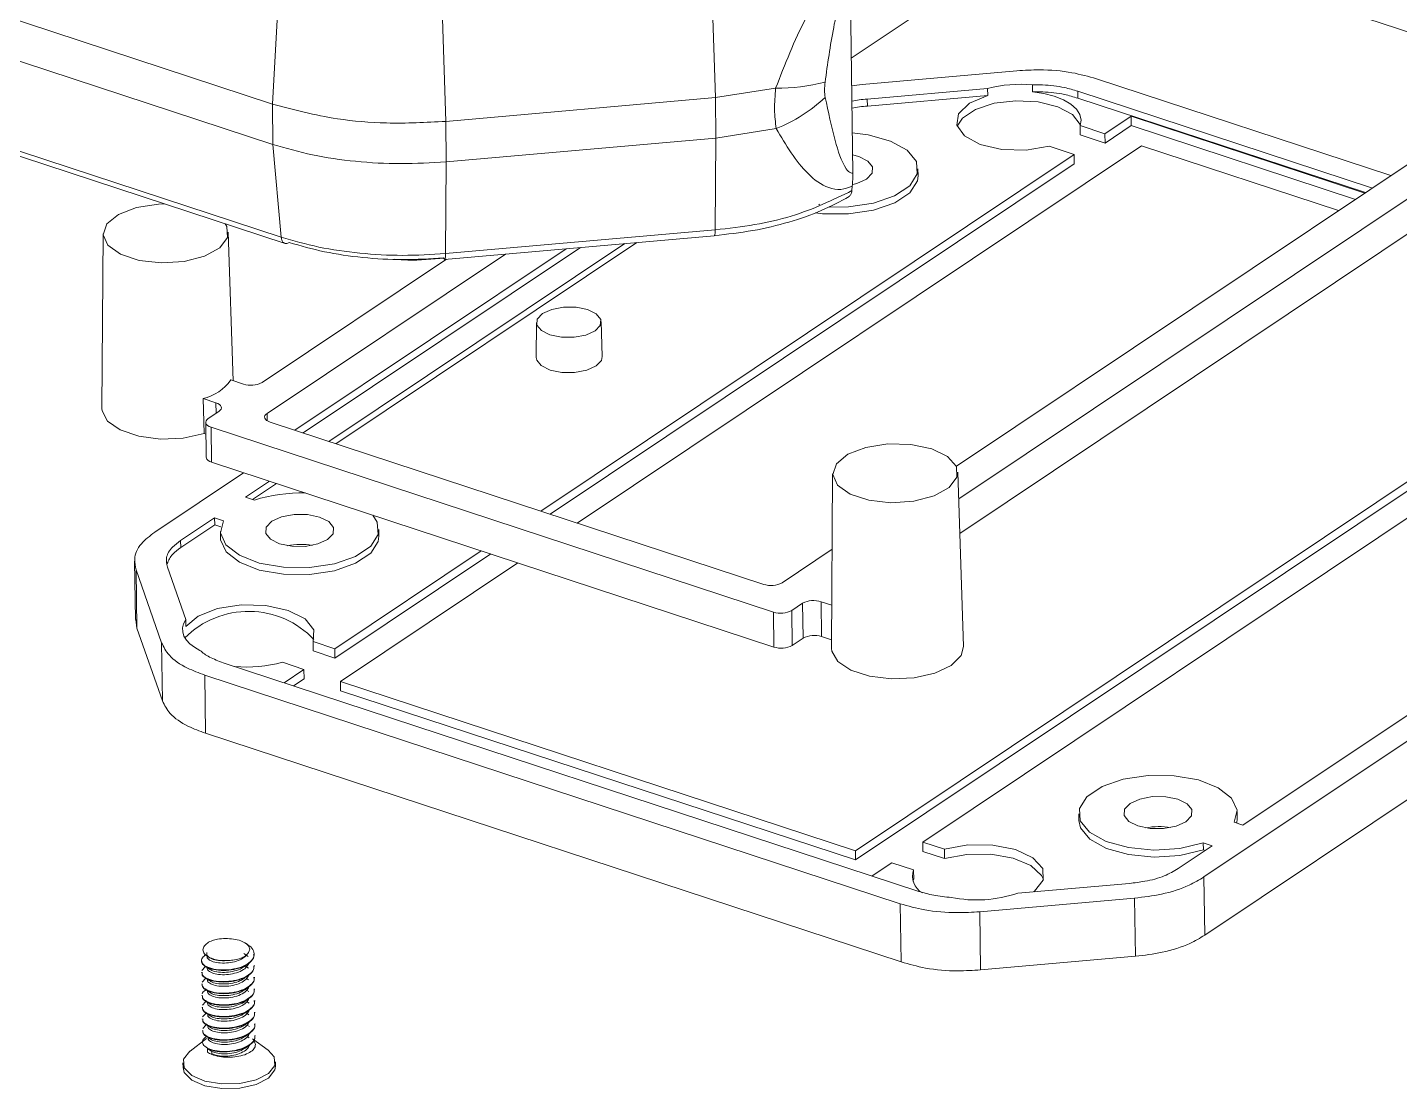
# Model space of a CAD drawing. Header units: inches. Extents: x 1153 to 4140, y 573 to 968.
# Drawn here: x 1250.8 to 1302.7, y 614.3 to 654.5 of the extents above; entities that cross this region are included whole.
import ezdxf

# ---------------------------------------------------------------- set-up
doc = ezdxf.new("R2010")
doc.units = ezdxf.units.IN

msp = doc.modelspace()

# ---------------------------------------------------------------- linework, layer by layer
at = {"color": 7, "linetype": 'Continuous', "lineweight": 15}
for p, q in [((1260.025, 651.616), (1184.502, 676.45)), ((1260.045, 650.087), (1184.523, 674.921)), ((1260.361, 646.575), (1184.838, 671.409)), ((1184.955, 671.181), (1260.504, 646.338)), ((1281.995, 648.997), (1281.894, 656.555)), ((1308.029, 652.691), (1296.328, 656.539)), ((1276.671, 655.759), (1276.795, 651.857)), ((1260.242, 655.483), (1260.025, 651.616)), ((1266.585, 650.958), (1266.462, 654.86)), ((1284.354, 654.973), (1281.937, 653.357)), ((1285.916, 637.902), (1309.057, 653.378)), ((1282.349, 652.357), (1288.207, 652.873)), ((1291.218, 652.57), (1302.367, 648.904)), ((1276.795, 651.857), (1279.075, 652.213)), ((1281.951, 652.299), (1282.349, 652.357)), ((1287.099, 652.201), (1282.543, 651.8)), ((1287.102, 651.936), (1282.547, 651.535)), ((1286.004, 636.665), (1309.249, 652.21)), ((1287.099, 652.201), (1287.102, 651.936)), ((1288.793, 652.339), (1288.797, 652.074)), ((1301.667, 648.436), (1290.518, 652.102)), ((1290.518, 652.102), (1290.521, 651.838)), ((1260.045, 650.087), (1260.025, 651.616)), ((1276.795, 651.857), (1266.585, 650.958)), ((1276.815, 650.328), (1276.795, 651.857)), ((1282.547, 651.535), (1282.543, 651.8)), ((1301.403, 648.26), (1290.521, 651.838)), ((1266.606, 649.429), (1266.585, 650.958)), ((1286.048, 635.36), (1309.266, 650.888)), ((1292.531, 651.151), (1291.54, 650.488)), ((1301.377, 648.242), (1292.531, 651.151)), ((1292.536, 650.798), (1292.531, 651.151)), ((1279.095, 650.684), (1276.815, 650.328)), ((1290.6, 650.797), (1291.54, 650.488)), ((1290.6, 650.797), (1290.604, 650.445)), ((1291.544, 650.135), (1290.604, 650.445)), ((1291.54, 650.488), (1291.544, 650.135)), ((1292.536, 650.798), (1291.544, 650.135)), ((1301.025, 648.007), (1292.536, 650.798)), ((1260.361, 646.575), (1260.045, 650.087)), ((1276.815, 650.328), (1266.606, 649.429)), ((1292.921, 650.034), (1271.564, 635.751)), ((1276.791, 646.851), (1276.815, 650.328)), ((1289.434, 650.017), (1290.374, 649.708)), ((1300.386, 647.579), (1292.921, 650.034)), ((1266.581, 645.952), (1266.606, 649.429)), ((1290.374, 649.708), (1270.183, 636.205)), ((1290.378, 649.356), (1270.539, 636.087)), ((1282.22, 649.628), (1281.986, 649.688)), ((1290.378, 649.356), (1290.374, 649.708)), ((1284.466, 648.896), (1284.462, 649.161)), ((1281.962, 648.336), (1281.977, 648.509)), ((1280.751, 647.83), (1280.699, 647.801)), ((1258.539, 641.139), (1258.353, 646.762)), ((1276.791, 646.851), (1266.581, 645.952)), ((1253.615, 646.698), (1253.572, 640.088)), ((1261.187, 639.163), (1271.688, 646.185)), ((1273.362, 646.333), (1262.162, 638.842)), ((1273.822, 646.373), (1262.429, 638.754)), ((1266.544, 645.733), (1276.754, 646.631)), ((1266.613, 645.739), (1259.632, 641.07)), ((1268.845, 645.935), (1259.824, 639.902)), ((1271.142, 646.137), (1260.869, 639.267)), ((1266.51, 645.782), (1266.363, 645.769)), ((1282.097, 623.346), (1312.417, 643.623)), ((1270.021, 643.343), (1270.012, 642.021)), ((1272.512, 642.054), (1272.468, 643.376)), ((1312.422, 643.27), (1282.102, 622.993)), ((1284.644, 623.671), (1312.632, 642.389)), ((1258.934, 641.009), (1258.451, 641.168)), ((1257.402, 640.466), (1257.885, 640.307)), ((1257.402, 640.466), (1257.442, 639.136)), ((1257.999, 639.978), (1257.591, 639.705)), ((1257.498, 639.565), (1257.515, 638.243)), ((1259.939, 639.573), (1278.622, 633.429)), ((1257.442, 639.136), (1257.504, 639.116)), ((1257.706, 639.377), (1278.989, 632.378)), ((1257.706, 639.377), (1257.724, 638.055)), ((1319.436, 638.499), (1295.289, 622.35)), ((1257.724, 638.055), (1279.007, 631.056)), ((1255.574, 635.409), (1258.935, 637.656)), ((1281.233, 637.617), (1281.19, 631.006)), ((1286.19, 631.073), (1285.971, 637.68)), ((1259.91, 637.336), (1259.002, 636.729)), ((1260.177, 637.248), (1259.27, 636.641)), ((1296.767, 624.311), (1316.008, 637.179)), ((1259.002, 636.729), (1259.34, 636.618)), ((1257.836, 635.949), (1256.549, 635.088)), ((1258.174, 635.838), (1257.836, 635.949)), ((1257.836, 635.949), (1257.84, 635.685)), ((1319.466, 636.296), (1295.318, 620.147)), ((1257.84, 635.685), (1256.553, 634.824)), ((1258.076, 635.607), (1257.84, 635.685)), ((1258.055, 635.432), (1258.059, 635.168)), ((1264.058, 635.248), (1264.055, 635.512)), ((1256.549, 635.088), (1256.553, 634.824)), ((1279.32, 633.491), (1281.215, 634.758)), ((1254.808, 634.307), (1254.838, 632.104)), ((1267.931, 634.698), (1262.386, 630.99)), ((1268.287, 634.581), (1262.391, 630.638)), ((1269.312, 634.244), (1262.601, 629.756)), ((1255.83, 631.22), (1254.868, 633.979)), ((1254.897, 631.776), (1254.868, 633.979)), ((1256.052, 634.083), (1256.746, 632.093)), ((1279.687, 632.44), (1280.095, 632.713)), ((1280.095, 632.713), (1280.113, 631.391)), ((1280.793, 632.774), (1281.201, 632.64)), ((1280.793, 632.774), (1280.81, 631.452)), ((1278.989, 632.378), (1279.007, 631.056)), ((1279.687, 632.44), (1279.705, 631.118)), ((1254.897, 631.776), (1254.851, 632.105)), ((1255.86, 629.017), (1254.897, 631.776)), ((1256.746, 632.093), (1256.75, 631.828)), ((1255.86, 629.017), (1255.83, 631.22)), ((1261.568, 631.26), (1261.572, 630.907)), ((1262.386, 630.99), (1261.568, 631.26)), ((1279.705, 631.118), (1280.113, 631.391)), ((1280.81, 631.452), (1281.193, 631.326)), ((1262.391, 630.638), (1261.572, 630.907)), ((1262.386, 630.99), (1262.391, 630.638)), ((1258.163, 630.464), (1284.493, 621.806)), ((1260.401, 630.48), (1261.22, 630.211)), ((1261.22, 630.211), (1260.466, 629.706)), ((1261.225, 629.858), (1261.22, 630.211)), ((1283.793, 621.338), (1257.463, 629.996)), ((1257.493, 627.793), (1257.463, 629.996)), ((1261.225, 629.858), (1260.823, 629.589)), ((1262.601, 629.756), (1282.097, 623.346)), ((1262.606, 629.404), (1262.601, 629.756)), ((1282.102, 622.993), (1262.606, 629.404)), ((1283.823, 619.135), (1257.493, 627.793)), ((1290.549, 624.747), (1290.552, 624.483)), ((1296.429, 624.422), (1296.767, 624.311)), ((1296.531, 624.388), (1296.552, 624.563)), ((1296.552, 624.563), (1296.548, 624.828)), ((1282.097, 623.346), (1282.102, 622.993)), ((1285.463, 623.402), (1284.644, 623.671)), ((1284.649, 623.319), (1284.644, 623.671)), ((1285.468, 623.05), (1285.463, 623.402)), ((1294.314, 622.67), (1295.601, 623.531)), ((1295.601, 623.531), (1295.263, 623.642)), ((1295.267, 623.378), (1295.263, 623.642)), ((1295.337, 623.354), (1295.267, 623.378)), ((1282.724, 622.387), (1283.478, 622.891)), ((1284.297, 622.622), (1283.478, 622.891)), ((1285.468, 623.05), (1284.649, 623.319)), ((1284.297, 622.622), (1284.302, 622.27)), ((1295.318, 620.147), (1295.289, 622.35)), ((1284.302, 622.27), (1284.272, 622.191)), ((1288.241, 621.736), (1292.468, 622.108)), ((1283.823, 619.135), (1283.793, 621.338)), ((1292.662, 621.551), (1286.804, 621.035)), ((1292.692, 619.348), (1292.662, 621.551)), ((1286.834, 618.832), (1286.804, 621.035)), ((1257.337, 619.186), (1257.337, 619.168)), ((1257.509, 619.417), (1257.466, 619.386)), ((1257.577, 619.338), (1257.644, 619.293)), ((1259.334, 619.415), (1259.334, 619.433)), ((1292.692, 619.348), (1286.834, 618.832)), ((1257.343, 618.745), (1257.343, 618.727)), ((1257.357, 618.814), (1257.478, 618.944)), ((1257.491, 618.959), (1257.472, 618.945)), ((1259.119, 618.892), (1259.018, 618.96)), ((1259.34, 618.974), (1259.34, 618.992)), ((1257.349, 618.304), (1257.349, 618.287)), ((1257.363, 618.373), (1257.485, 618.505)), ((1259.124, 618.452), (1259.038, 618.511)), ((1259.346, 618.534), (1259.345, 618.551)), ((1257.354, 617.864), (1257.355, 617.846)), ((1257.374, 617.492), (1257.497, 617.624)), ((1259.128, 618.013), (1259.046, 618.069)), ((1259.14, 617.569), (1259.046, 617.632)), ((1259.352, 618.093), (1259.351, 618.111)), ((1259.357, 617.652), (1259.357, 617.67)), ((1257.36, 617.423), (1257.361, 617.405)), ((1257.38, 617.051), (1257.501, 617.181)), ((1257.515, 617.197), (1257.494, 617.182)), ((1259.137, 617.134), (1259.044, 617.197)), ((1259.363, 617.212), (1259.363, 617.229)), ((1257.366, 616.982), (1257.366, 616.965)), ((1257.386, 616.611), (1257.509, 616.743)), ((1259.151, 616.688), (1259.066, 616.745)), ((1259.369, 616.771), (1259.369, 616.789)), ((1257.532, 616.237), (1256.905, 615.758)), ((1257.372, 616.542), (1257.372, 616.524)), ((1259.147, 616.254), (1259.064, 616.309)), ((1259.86, 615.797), (1259.271, 616.223)), ((1259.375, 616.331), (1259.375, 616.348)), ((1257.73, 615.746), (1257.566, 615.856)), ((1257.566, 615.856), (1257.568, 615.711)), ((1257.731, 615.657), (1257.73, 615.746)), ((1256.639, 615.311), (1256.641, 615.134)), ((1260.141, 615.181), (1260.138, 615.357))]:
    msp.add_line(p, q, dxfattribs=at)
at = {"color": 8, "linetype": 'Continuous', "lineweight": 15}
for p, q in [((1257.885, 640.307), (1257.89, 639.905)), ((1259.824, 639.902), (1259.828, 639.624))]:
    msp.add_line(p, q, dxfattribs=at)
at = {"color": 7, "linetype": 'Continuous', "lineweight": 15, "flags": 128}
for points in [[(1289.434, 650.017), (1288.559, 649.873), (1287.642, 649.897), (1286.821, 650.084), (1286.22, 650.407), (1285.931, 650.817), (1285.997, 651.251), (1286.408, 651.644), (1287.102, 651.936)], [(1288.797, 652.074), (1289.227, 652.012), (1289.622, 651.912), (1289.968, 651.777), (1290.252, 651.613), (1290.463, 651.426), (1290.594, 651.223), (1290.64, 651.011), (1290.6, 650.797)], [(1290.613, 650.834), (1290.609, 650.845), (1290.314, 651.218), (1289.758, 651.514), (1289.011, 651.697), (1288.171, 651.741), (1287.345, 651.643), (1286.639, 651.413), (1286.145, 651.083), (1285.945, 650.772)], [(1281.975, 650.523), (1282.576, 650.448), (1283.418, 650.216), (1284.049, 649.865), (1284.402, 649.435), (1284.438, 648.97), (1284.153, 648.522), (1283.579, 648.138), (1282.778, 647.86), (1281.834, 647.718), (1281.105, 647.709)], [(1281.993, 648.565), (1282.148, 648.606), (1282.518, 648.773), (1282.728, 648.994), (1282.745, 649.233), (1282.567, 649.456), (1282.22, 649.628)], [(1280.578, 647.493), (1280.854, 647.462), (1281.838, 647.453), (1282.781, 647.596), (1283.583, 647.874), (1284.157, 648.258), (1284.441, 648.706), (1284.466, 648.896)], [(1255.942, 647.838), (1255.708, 647.829), (1254.877, 647.698), (1254.195, 647.435), (1253.755, 647.075), (1253.616, 646.668), (1253.796, 646.267), (1254.272, 645.928), (1254.98, 645.695), (1255.823, 645.601), (1256.687, 645.658), (1257.457, 645.858), (1258.028, 646.175), (1258.322, 646.565), (1258.301, 646.976), (1258.241, 647.082)], [(1270.25, 643.681), (1270.599, 643.839), (1271.046, 643.923), (1271.523, 643.92), (1271.958, 643.831), (1272.284, 643.67), (1272.452, 643.46), (1272.436, 643.235), (1272.239, 643.027), (1271.89, 642.869), (1271.443, 642.785), (1270.966, 642.788), (1270.531, 642.877), (1270.205, 643.038), (1270.037, 643.248), (1270.053, 643.473), (1270.25, 643.681)], [(1270.012, 642.021), (1270.029, 641.924), (1270.2, 641.71), (1270.533, 641.545), (1270.977, 641.454), (1271.465, 641.451), (1271.921, 641.537), (1272.278, 641.698), (1272.479, 641.91), (1272.512, 642.054)], [(1253.572, 640.088), (1253.579, 640.001), (1253.787, 639.608), (1254.267, 639.274), (1254.962, 639.04), (1255.789, 638.933), (1256.65, 638.967), (1257.442, 639.136)], [(1257.885, 640.307), (1257.958, 640.277), (1258.018, 640.241), (1258.061, 640.2), (1258.087, 640.155), (1258.093, 640.109), (1258.08, 640.063), (1258.049, 640.019), (1257.999, 639.978)], [(1257.591, 639.705), (1257.542, 639.665), (1257.511, 639.62), (1257.498, 639.574), (1257.504, 639.528), (1257.529, 639.484), (1257.573, 639.443), (1257.632, 639.406), (1257.706, 639.377)], [(1259.824, 639.902), (1259.775, 639.861), (1259.743, 639.817), (1259.73, 639.771), (1259.737, 639.725), (1259.762, 639.68), (1259.805, 639.639), (1259.865, 639.603), (1259.939, 639.573)], [(1284.983, 638.562), (1284.195, 638.728), (1283.326, 638.747), (1282.495, 638.616), (1281.813, 638.353), (1281.373, 637.994), (1281.234, 637.586), (1281.414, 637.186), (1281.89, 636.846), (1282.598, 636.614), (1283.441, 636.519), (1284.305, 636.576), (1285.075, 636.776), (1285.646, 637.093), (1285.94, 637.483), (1285.919, 637.894), (1285.585, 638.271), (1284.983, 638.562)], [(1263.821, 636.05), (1263.994, 635.787), (1264.03, 635.322), (1263.746, 634.874), (1263.172, 634.49), (1262.37, 634.212), (1261.427, 634.069), (1260.443, 634.078), (1259.525, 634.237), (1258.773, 634.529), (1258.265, 634.922), (1258.058, 635.375), (1258.174, 635.838), (1258.174, 635.838)], [(1261.813, 635.979), (1261.351, 636.074), (1260.844, 636.076), (1260.369, 635.987), (1259.999, 635.82), (1259.789, 635.599), (1259.772, 635.359), (1259.951, 635.137), (1260.297, 634.965), (1260.759, 634.871), (1261.266, 634.868), (1261.741, 634.958), (1262.111, 635.125), (1262.321, 635.345), (1262.338, 635.585), (1262.159, 635.808), (1261.813, 635.979)], [(1258.059, 635.168), (1258.062, 635.11), (1258.269, 634.658), (1258.776, 634.264), (1259.529, 633.973), (1260.447, 633.814), (1261.43, 633.805), (1262.374, 633.947), (1263.176, 634.226), (1263.749, 634.609), (1264.034, 635.058), (1264.058, 635.248)], [(1256.75, 631.828), (1257.209, 632.222), (1257.94, 632.51), (1258.839, 632.653), (1259.779, 632.629), (1260.625, 632.442), (1261.258, 632.119), (1261.588, 631.705), (1261.568, 631.26)], [(1256.746, 632.093), (1256.663, 631.94), (1256.623, 631.784), (1256.628, 631.627), (1256.676, 631.472), (1256.767, 631.322), (1256.9, 631.18), (1257.072, 631.047), (1257.28, 630.927)], [(1281.19, 631.006), (1281.201, 630.894), (1281.428, 630.503), (1281.923, 630.175), (1282.629, 629.948), (1283.461, 629.85), (1284.321, 629.892), (1285.105, 630.069), (1285.721, 630.361), (1286.096, 630.732), (1286.19, 631.073)], [(1295.263, 623.642), (1294.374, 623.433), (1293.396, 623.37), (1292.435, 623.46), (1291.593, 623.692), (1290.962, 624.043), (1290.609, 624.473), (1290.573, 624.938), (1290.857, 625.386), (1291.431, 625.77), (1292.233, 626.048), (1293.177, 626.19), (1294.16, 626.182), (1295.078, 626.023), (1295.831, 625.731), (1296.338, 625.338), (1296.545, 624.885), (1296.429, 624.422)], [(1294.306, 625.294), (1293.845, 625.389), (1293.338, 625.392), (1292.863, 625.302), (1292.492, 625.135), (1292.283, 624.914), (1292.266, 624.675), (1292.444, 624.452), (1292.79, 624.281), (1293.252, 624.186), (1293.759, 624.184), (1294.234, 624.273), (1294.604, 624.44), (1294.814, 624.661), (1294.831, 624.9), (1294.653, 625.123), (1294.306, 625.294)], [(1290.552, 624.483), (1290.613, 624.209), (1290.965, 623.778), (1291.596, 623.428), (1292.438, 623.195), (1293.4, 623.106), (1294.377, 623.169), (1295.267, 623.378)], [(1285.463, 623.402), (1286.349, 623.563), (1287.291, 623.558), (1288.154, 623.389), (1288.817, 623.08), (1289.185, 622.674), (1289.206, 622.229), (1288.877, 621.808), (1288.853, 621.79)], [(1289.215, 622.257), (1289.143, 622.407), (1288.734, 622.785), (1288.064, 623.065), (1287.221, 623.212), (1286.316, 623.207), (1285.468, 623.05)], [(1256.968, 614.837), (1256.685, 615.127), (1256.661, 615.45), (1256.901, 615.754), (1256.905, 615.758)], [(1259.86, 615.797), (1260.092, 615.541), (1260.115, 615.218), (1259.876, 614.914), (1259.41, 614.673), (1258.788, 614.533), (1258.106, 614.515), (1257.467, 614.622), (1256.968, 614.837)], [(1256.97, 614.66), (1256.687, 614.951), (1256.641, 615.134)], [(1260.141, 615.181), (1260.118, 615.042), (1259.878, 614.738), (1259.412, 614.497), (1258.791, 614.357), (1258.108, 614.339), (1257.469, 614.445), (1256.97, 614.66)]]:
    msp.add_lwpolyline(points, dxfattribs=at)
at = {"color": 7, "linetype": 'Continuous', "lineweight": 15}
for centre, radius, start, end in [((1279.086, 659.871), 7.658, 269.9169, 284.0483), ((1288.324, 647.628), 4.734, 84.3059, 104.9958), ((1276.859, 656.238), 5.987, 291.9281, 313.1329), ((1257.005, 642.195), 1.774, 282.9298, 324.6185), ((1259.211, 641.857), 0.892, 251.9274, 298.1336), ((1257.763, 638.308), 0.256, 194.7035, 261.1061), ((1261.107, 631.037), 5.854, 88.4038, 107.568), ((1261.098, 632.283), 2.658, 80.5969, 100.9343), ((1278.899, 634.278), 0.893, 251.9281, 298.133), ((1280.516, 631.925), 0.892, 71.9274, 118.1335), ((1259.122, 629.003), 3.403, 43.3274, 135.1036), ((1279.266, 633.227), 0.892, 251.9273, 298.1338), ((1280.534, 630.604), 0.892, 71.9274, 118.1335), ((1279.284, 631.905), 0.892, 251.9273, 298.1338), ((1259.069, 635.302), 5.003, 264.5716, 285.446), ((1293.591, 621.599), 2.658, 80.597, 100.9342), ((1284.977, 622.379), 0.722, 160.3399, 241.248), ((1286.679, 626.374), 4.894, 258.7369, 288.6201), ((1258.195, 618.675), 1.343, 104.8859, 113.7031)]:
    msp.add_arc(centre, radius, start, end, dxfattribs=at)
for points, knots in [([(1279.075, 652.213), (1279.426, 653.114), (1279.954, 654.472), (1280.834, 655.963), (1281.415, 656.698), (1281.718, 656.942), (1281.863, 657.059)], [0, 0, 0, 0, 0.499466, 0.751869, 0.881208, 1, 1, 1, 1]), ([(1280.945, 652.442), (1281.042, 653.131), (1281.187, 654.157), (1281.451, 655.386), (1281.611, 656.002), (1281.751, 656.356), (1281.847, 656.489), (1281.894, 656.555)], [0, 0, 0, 0, 0.499171, 0.743529, 0.878682, 0.939561, 1, 1, 1, 1]), ([(1280.953, 651.868), (1280.94, 651.957), (1280.914, 652.133), (1280.935, 652.339), (1280.945, 652.442)], [0, 0, 0, 0, 0.500034, 1, 1, 1, 1]), ([(1288.207, 652.873), (1288.492, 652.891), (1289.192, 652.934), (1290.261, 652.843), (1290.917, 652.656), (1291.218, 652.57)], [0, 0, 0, 0, 0.271162, 0.665609, 1, 1, 1, 1]), ([(1279.095, 650.684), (1279.067, 650.92), (1279.01, 651.393), (1279.053, 651.939), (1279.075, 652.213)], [0, 0, 0, 0, 0.498643, 1, 1, 1, 1]), ([(1290.518, 652.102), (1290.35, 652.152), (1289.944, 652.272), (1289.336, 652.346), (1288.923, 652.34), (1288.793, 652.339)], [0, 0, 0, 0, 0.326095, 0.78857, 1, 1, 1, 1]), ([(1290.521, 651.838), (1290.353, 651.888), (1289.947, 652.008), (1289.34, 652.082), (1288.927, 652.076), (1288.797, 652.074)], [0, 0, 0, 0, 0.326095, 0.78857, 1, 1, 1, 1]), ([(1260.025, 651.616), (1260.823, 651.403), (1262.169, 651.044), (1264.46, 650.849), (1265.838, 650.92), (1266.585, 650.958)], [0, 0, 0, 0, 0.400303, 0.674742, 1, 1, 1, 1]), ([(1281.995, 648.997), (1281.972, 648.999), (1281.87, 649.006), (1281.583, 649.357), (1281.275, 650.348), (1281.07, 651.315), (1280.953, 651.868)], [0, 0, 0, 0, 0.029216, 0.125555, 0.499764, 1, 1, 1, 1]), ([(1282.543, 651.8), (1282.34, 651.785), (1282.135, 651.771), (1281.96, 651.722), (1281.959, 651.721)], [0, 0, 0, 0, 0.992233, 1, 1, 1, 1]), ([(1282.547, 651.535), (1282.343, 651.521), (1282.139, 651.507), (1281.964, 651.457), (1281.962, 651.457)], [0, 0, 0, 0, 0.992233, 1, 1, 1, 1]), ([(1281.977, 648.509), (1281.832, 648.454), (1281.527, 648.338), (1280.932, 648.459), (1280.024, 649.122), (1279.466, 650.061), (1279.095, 650.684)], [0, 0, 0, 0, 0.1189097, 0.2483089, 0.5017742, 1, 1, 1, 1]), ([(1266.606, 649.429), (1266.03, 649.394), (1264.882, 649.324), (1263.162, 649.426), (1261.508, 649.662), (1260.533, 649.945), (1260.045, 650.087)], [0, 0, 0, 0, 0.2506153, 0.5000283, 0.7494293, 1, 1, 1, 1]), ([(1281.978, 648.509), (1281.981, 648.549), (1281.987, 648.629), (1281.995, 648.791), (1281.995, 648.915), (1281.995, 648.997)], [0, 0, 0, 0, 0.249534, 0.49907, 1, 1, 1, 1]), ([(1281.962, 648.336), (1281.243, 647.985), (1280.161, 647.456), (1278.293, 647.024), (1277.292, 646.908), (1276.791, 646.851)], [0, 0, 0, 0, 0.497414, 0.747974, 1, 1, 1, 1]), ([(1281.823, 648.096), (1281.852, 648.118), (1281.915, 648.164), (1281.952, 648.259), (1281.96, 648.321), (1281.962, 648.336)], [0, 0, 0, 0, 0.409743, 0.853084, 1, 1, 1, 1]), ([(1276.752, 646.631), (1277.244, 646.687), (1278.227, 646.799), (1279.594, 647.131), (1280.843, 647.559), (1281.517, 647.928), (1281.854, 648.112)], [0, 0, 0, 0, 0.250311, 0.500022, 0.749773, 1, 1, 1, 1]), ([(1266.581, 645.952), (1266.037, 645.919), (1264.952, 645.855), (1263.323, 645.949), (1261.752, 646.172), (1260.826, 646.44), (1260.361, 646.575)], [0, 0, 0, 0, 0.2497145, 0.4987051, 0.7482377, 1, 1, 1, 1]), ([(1260.656, 646.376), (1260.62, 646.356), (1260.562, 646.324), (1260.514, 646.342), (1260.496, 646.349)], [0, 0, 0, 0, 0.624157, 1, 1, 1, 1]), ([(1266.506, 645.79), (1265.992, 645.758), (1264.968, 645.696), (1263.435, 645.786), (1261.961, 645.997), (1261.092, 646.249), (1260.656, 646.376)], [0, 0, 0, 0, 0.250927, 0.500026, 0.749113, 1, 1, 1, 1]), ([(1266.363, 645.769), (1265.9, 645.727), (1265.327, 645.675), (1264.77, 645.731), (1264.663, 645.742)], [0, 0, 0, 0, 0.807998, 1, 1, 1, 1]), ([(1266.506, 645.79), (1266.516, 645.764), (1266.529, 645.729), (1266.54, 645.738), (1266.543, 645.74)], [0, 0, 0, 0, 0.735432, 1, 1, 1, 1]), ([(1254.868, 633.979), (1254.837, 634.113), (1254.76, 634.443), (1254.977, 634.95), (1255.386, 635.265), (1255.574, 635.409)], [0, 0, 0, 0, 0.2711625, 0.6656086, 1, 1, 1, 1]), ([(1256.549, 635.088), (1256.441, 635.008), (1256.178, 634.813), (1255.97, 634.462), (1256.026, 634.206), (1256.052, 634.083)], [0, 0, 0, 0, 0.268676, 0.649719, 1, 1, 1, 1]), ([(1256.553, 634.824), (1256.441, 634.744), (1256.182, 634.558), (1256.092, 634.34), (1256.04, 634.216)], [0, 0, 0, 0, 0.432543, 1, 1, 1, 1]), ([(1257.463, 629.996), (1257.239, 630.078), (1256.689, 630.281), (1256.085, 630.704), (1255.91, 631.058), (1255.83, 631.22)], [0, 0, 0, 0, 0.2711446, 0.6662971, 1, 1, 1, 1]), ([(1257.28, 630.927), (1257.392, 630.839), (1257.624, 630.658), (1257.979, 630.53), (1258.163, 630.464)], [0, 0, 0, 0, 0.48403, 1, 1, 1, 1]), ([(1257.493, 627.793), (1257.269, 627.875), (1256.718, 628.078), (1256.114, 628.501), (1255.94, 628.855), (1255.86, 629.017)], [0, 0, 0, 0, 0.2711446, 0.6662971, 1, 1, 1, 1]), ([(1292.468, 622.108), (1292.663, 622.13), (1293.136, 622.183), (1293.803, 622.368), (1294.148, 622.572), (1294.314, 622.67)], [0, 0, 0, 0, 0.268697, 0.648771, 1, 1, 1, 1]), ([(1295.289, 622.35), (1295.109, 622.242), (1294.669, 621.977), (1293.761, 621.682), (1293.007, 621.592), (1292.662, 621.551)], [0, 0, 0, 0, 0.271145, 0.666297, 1, 1, 1, 1]), ([(1284.493, 621.806), (1284.677, 621.751), (1285.054, 621.637), (1285.496, 621.596), (1285.723, 621.574)], [0, 0, 0, 0, 0.486131, 1, 1, 1, 1]), ([(1286.804, 621.035), (1286.519, 621.017), (1285.819, 620.974), (1284.75, 621.065), (1284.094, 621.252), (1283.793, 621.338)], [0, 0, 0, 0, 0.271163, 0.66561, 1, 1, 1, 1]), ([(1259.102, 619.77), (1259.117, 619.762), (1259.228, 619.706), (1259.326, 619.554), (1259.348, 619.339), (1259.206, 619.135), (1258.934, 618.965), (1258.57, 618.854), (1258.169, 618.819), (1257.796, 618.851), (1257.503, 618.951), (1257.339, 619.094), (1257.317, 619.25), (1257.423, 619.342), (1257.472, 619.385)], [0, 0, 0, 0, 0.0138, 0.103683, 0.195944, 0.284529, 0.375983, 0.467438, 0.556022, 0.648283, 0.738166, 0.828049, 0.92031, 1, 1, 1, 1]), ([(1257.655, 619.905), (1257.593, 619.866), (1257.463, 619.784), (1257.38, 619.632), (1257.411, 619.479), (1257.546, 619.344), (1257.762, 619.243), (1258.035, 619.184), (1258.227, 619.185), (1258.322, 619.186)], [0, 0, 0, 0, 0.140899, 0.298664, 0.446469, 0.590234, 0.73419, 0.868632, 1, 1, 1, 1]), ([(1259.093, 619.456), (1259.122, 619.498), (1259.18, 619.583), (1259.149, 619.718), (1259.029, 619.839), (1258.828, 619.939), (1258.559, 620.006), (1258.249, 620.026), (1258.008, 620.005), (1257.881, 619.979), (1257.85, 619.973)], [0, 0, 0, 0, 0.129914, 0.259784, 0.389666, 0.521883, 0.665579, 0.809199, 0.952794, 1, 1, 1, 1]), ([(1259.109, 619.772), (1259.081, 619.791), (1259.048, 619.814), (1259.016, 619.835), (1259.011, 619.839)], [0, 0, 0, 0, 0.859001, 1, 1, 1, 1]), ([(1295.318, 620.147), (1295.139, 620.039), (1294.698, 619.774), (1293.79, 619.479), (1293.037, 619.389), (1292.692, 619.348)], [0, 0, 0, 0, 0.271145, 0.666297, 1, 1, 1, 1]), ([(1259.314, 619.414), (1259.319, 619.383), (1259.336, 619.282), (1259.201, 619.117), (1258.936, 618.947), (1258.569, 618.837), (1258.17, 618.801), (1257.795, 618.833), (1257.508, 618.933), (1257.348, 619.056), (1257.354, 619.138), (1257.357, 619.168)], [0, 0, 0, 0, 0.055019, 0.177312, 0.303566, 0.429821, 0.552113, 0.679481, 0.803566, 0.927651, 1, 1, 1, 1]), ([(1258.322, 619.186), (1258.283, 619.183), (1258.139, 619.173), (1257.9, 619.191), (1257.668, 619.265), (1257.528, 619.375), (1257.539, 619.455), (1257.545, 619.496)], [0, 0, 0, 0, 0.084556, 0.316427, 0.542276, 0.768126, 1, 1, 1, 1]), ([(1259.093, 619.456), (1259.061, 619.413), (1258.994, 619.324), (1258.793, 619.204), (1258.521, 619.116), (1258.2, 619.082), (1257.9, 619.102), (1257.671, 619.177), (1257.544, 619.269), (1257.549, 619.33), (1257.551, 619.352)], [0, 0, 0, 0, 0.110931, 0.226529, 0.367588, 0.504189, 0.646502, 0.785119, 0.923737, 1, 1, 1, 1]), ([(1258.322, 619.186), (1258.389, 619.189), (1258.547, 619.195), (1258.776, 619.246), (1258.983, 619.336), (1259.056, 619.416), (1259.093, 619.456)], [0, 0, 0, 0, 0.199085, 0.46435, 0.729616, 1, 1, 1, 1]), ([(1259.106, 619.338), (1259.078, 619.357), (1259.023, 619.394), (1258.969, 619.431), (1258.942, 619.449)], [0, 0, 0, 0, 0.50007, 1, 1, 1, 1]), ([(1259.32, 618.991), (1259.325, 618.96), (1259.341, 618.859), (1259.206, 618.694), (1258.941, 618.524), (1258.575, 618.414), (1258.175, 618.378), (1257.8, 618.41), (1257.514, 618.51), (1257.354, 618.633), (1257.36, 618.715), (1257.362, 618.745)], [0, 0, 0, 0, 0.055019, 0.177312, 0.303566, 0.429821, 0.552113, 0.679481, 0.803566, 0.927651, 1, 1, 1, 1]), ([(1259.32, 618.974), (1259.325, 618.942), (1259.341, 618.841), (1259.206, 618.677), (1258.942, 618.507), (1258.575, 618.396), (1258.176, 618.361), (1257.8, 618.393), (1257.514, 618.493), (1257.354, 618.615), (1257.36, 618.697), (1257.363, 618.728)], [0, 0, 0, 0, 0.055019, 0.177312, 0.303566, 0.429821, 0.552113, 0.679481, 0.803566, 0.927651, 1, 1, 1, 1]), ([(1257.489, 618.961), (1257.516, 618.942), (1257.571, 618.906), (1257.626, 618.868), (1257.654, 618.85)], [0, 0, 0, 0, 0.500071, 1, 1, 1, 1]), ([(1259.126, 619.079), (1259.098, 619.023), (1259.041, 618.91), (1258.816, 618.769), (1258.527, 618.675), (1258.206, 618.642), (1257.906, 618.661), (1257.677, 618.736), (1257.55, 618.828), (1257.555, 618.89), (1257.556, 618.912)], [0, 0, 0, 0, 0.129957, 0.264158, 0.398358, 0.528316, 0.663708, 0.795584, 0.927461, 1, 1, 1, 1]), ([(1258.946, 618.958), (1258.902, 618.925), (1258.791, 618.844), (1258.523, 618.764), (1258.205, 618.729), (1257.909, 618.75), (1257.689, 618.814), (1257.628, 618.876), (1257.603, 618.9)], [0, 0, 0, 0, 0.1253158, 0.3147444, 0.498185, 0.6892962, 0.8754454, 1, 1, 1, 1]), ([(1258.949, 618.948), (1258.976, 618.968), (1259.03, 619.006), (1259.085, 619.046), (1259.113, 619.066)], [0, 0, 0, 0, 0.4998642, 1, 1, 1, 1]), ([(1286.834, 618.832), (1286.548, 618.814), (1285.848, 618.771), (1284.78, 618.862), (1284.124, 619.049), (1283.823, 619.135)], [0, 0, 0, 0, 0.271163, 0.66561, 1, 1, 1, 1]), ([(1259.326, 618.551), (1259.331, 618.519), (1259.347, 618.418), (1259.212, 618.254), (1258.947, 618.084), (1258.581, 617.973), (1258.181, 617.938), (1257.806, 617.97), (1257.52, 618.07), (1257.36, 618.192), (1257.366, 618.274), (1257.368, 618.305)], [0, 0, 0, 0, 0.0550192, 0.1773118, 0.303566, 0.4298209, 0.5521134, 0.6794811, 0.8035659, 0.927651, 1, 1, 1, 1]), ([(1259.326, 618.533), (1259.331, 618.502), (1259.347, 618.401), (1259.212, 618.236), (1258.947, 618.066), (1258.581, 617.955), (1258.182, 617.92), (1257.806, 617.952), (1257.52, 618.052), (1257.36, 618.174), (1257.366, 618.257), (1257.368, 618.287)], [0, 0, 0, 0, 0.055019, 0.177312, 0.303566, 0.429821, 0.552113, 0.679481, 0.803566, 0.927651, 1, 1, 1, 1]), ([(1257.482, 618.528), (1257.51, 618.51), (1257.565, 618.473), (1257.621, 618.435), (1257.649, 618.416)], [0, 0, 0, 0, 0.500114, 1, 1, 1, 1]), ([(1259.132, 618.638), (1259.104, 618.583), (1259.047, 618.47), (1258.822, 618.329), (1258.533, 618.234), (1258.212, 618.201), (1257.912, 618.221), (1257.683, 618.295), (1257.556, 618.388), (1257.561, 618.449), (1257.562, 618.471)], [0, 0, 0, 0, 0.129957, 0.264159, 0.39836, 0.528318, 0.663711, 0.795588, 0.927465, 1, 1, 1, 1]), ([(1259.138, 618.198), (1259.11, 618.142), (1259.053, 618.029), (1258.828, 617.888), (1258.538, 617.794), (1258.218, 617.76), (1257.918, 617.78), (1257.689, 617.855), (1257.562, 617.947), (1257.567, 618.008), (1257.568, 618.03)], [0, 0, 0, 0, 0.129959, 0.264164, 0.398366, 0.528327, 0.663722, 0.795601, 0.92748, 1, 1, 1, 1]), ([(1258.956, 618.52), (1258.91, 618.486), (1258.798, 618.404), (1258.529, 618.323), (1258.21, 618.289), (1257.918, 618.31), (1257.724, 618.361), (1257.675, 618.405), (1257.665, 618.413)], [0, 0, 0, 0, 0.139895, 0.345367, 0.544344, 0.751642, 0.953558, 1, 1, 1, 1]), ([(1258.958, 618.51), (1258.985, 618.53), (1259.04, 618.568), (1259.095, 618.608), (1259.123, 618.628)], [0, 0, 0, 0, 0.499894, 1, 1, 1, 1]), ([(1258.96, 618.066), (1258.986, 618.086), (1259.04, 618.124), (1259.094, 618.163), (1259.121, 618.182)], [0, 0, 0, 0, 0.499924, 1, 1, 1, 1]), ([(1257.369, 617.926), (1257.369, 617.928), (1257.364, 617.976), (1257.428, 618.02), (1257.488, 618.062)], [0, 0, 0, 0, 0.045695, 1, 1, 1, 1]), ([(1259.332, 618.11), (1259.337, 618.079), (1259.353, 617.978), (1259.218, 617.813), (1258.953, 617.643), (1258.587, 617.532), (1258.187, 617.497), (1257.812, 617.529), (1257.526, 617.629), (1257.366, 617.751), (1257.372, 617.834), (1257.374, 617.864)], [0, 0, 0, 0, 0.055019, 0.177312, 0.303566, 0.429821, 0.552113, 0.679481, 0.803566, 0.927651, 1, 1, 1, 1]), ([(1259.332, 618.093), (1259.337, 618.061), (1259.353, 617.96), (1259.218, 617.795), (1258.953, 617.625), (1258.587, 617.515), (1258.187, 617.479), (1257.812, 617.511), (1257.526, 617.611), (1257.366, 617.734), (1257.372, 617.816), (1257.374, 617.847)], [0, 0, 0, 0, 0.055019, 0.177312, 0.303566, 0.429821, 0.552113, 0.679481, 0.803566, 0.927651, 1, 1, 1, 1]), ([(1259.338, 617.67), (1259.343, 617.638), (1259.359, 617.537), (1259.224, 617.372), (1258.959, 617.202), (1258.593, 617.092), (1258.193, 617.056), (1257.818, 617.088), (1257.531, 617.188), (1257.371, 617.311), (1257.378, 617.393), (1257.38, 617.424)], [0, 0, 0, 0, 0.055019, 0.177312, 0.303566, 0.429821, 0.552113, 0.679481, 0.803566, 0.927651, 1, 1, 1, 1]), ([(1259.338, 617.652), (1259.343, 617.621), (1259.359, 617.52), (1259.224, 617.355), (1258.959, 617.185), (1258.593, 617.074), (1258.193, 617.039), (1257.818, 617.071), (1257.532, 617.171), (1257.372, 617.293), (1257.378, 617.376), (1257.38, 617.406)], [0, 0, 0, 0, 0.055019, 0.177312, 0.303566, 0.429821, 0.552113, 0.679481, 0.803566, 0.927651, 1, 1, 1, 1]), ([(1257.484, 618.091), (1257.511, 618.072), (1257.566, 618.035), (1257.623, 617.997), (1257.651, 617.978)], [0, 0, 0, 0, 0.50012, 1, 1, 1, 1]), ([(1257.49, 617.65), (1257.518, 617.631), (1257.572, 617.594), (1257.628, 617.557), (1257.656, 617.538)], [0, 0, 0, 0, 0.500146, 1, 1, 1, 1]), ([(1259.144, 617.757), (1259.116, 617.701), (1259.058, 617.588), (1258.834, 617.447), (1258.544, 617.353), (1258.224, 617.32), (1257.924, 617.339), (1257.695, 617.414), (1257.568, 617.506), (1257.572, 617.568), (1257.574, 617.59)], [0, 0, 0, 0, 0.129955, 0.264154, 0.398352, 0.528308, 0.663698, 0.795572, 0.927446, 1, 1, 1, 1]), ([(1258.956, 618.076), (1258.912, 618.043), (1258.802, 617.962), (1258.535, 617.883), (1258.216, 617.848), (1257.923, 617.87), (1257.728, 617.921), (1257.678, 617.966), (1257.668, 617.976)], [0, 0, 0, 0, 0.134615, 0.340009, 0.538911, 0.746131, 0.94797, 1, 1, 1, 1]), ([(1259.052, 617.708), (1259.047, 617.7), (1259.007, 617.635), (1258.827, 617.537), (1258.545, 617.441), (1258.221, 617.408), (1257.929, 617.429), (1257.734, 617.481), (1257.684, 617.526), (1257.673, 617.535)], [0, 0, 0, 0, 0.0277248, 0.2141091, 0.400491, 0.5809812, 0.7690191, 0.9521743, 1, 1, 1, 1]), ([(1258.951, 617.616), (1258.977, 617.634), (1259.029, 617.671), (1259.081, 617.709), (1259.107, 617.728)], [0, 0, 0, 0, 0.499941, 1, 1, 1, 1]), ([(1259.344, 617.229), (1259.349, 617.198), (1259.365, 617.097), (1259.23, 616.932), (1258.965, 616.762), (1258.598, 616.651), (1258.199, 616.616), (1257.824, 616.648), (1257.537, 616.748), (1257.377, 616.87), (1257.384, 616.953), (1257.386, 616.983)], [0, 0, 0, 0, 0.055019, 0.177312, 0.303566, 0.429821, 0.552113, 0.679481, 0.803566, 0.927651, 1, 1, 1, 1]), ([(1259.344, 617.211), (1259.349, 617.18), (1259.365, 617.079), (1259.23, 616.914), (1258.965, 616.744), (1258.599, 616.634), (1258.199, 616.598), (1257.824, 616.63), (1257.538, 616.73), (1257.378, 616.853), (1257.384, 616.935), (1257.386, 616.965)], [0, 0, 0, 0, 0.055019, 0.177312, 0.303566, 0.429821, 0.552113, 0.679481, 0.803566, 0.927651, 1, 1, 1, 1]), ([(1257.51, 617.2), (1257.536, 617.182), (1257.589, 617.147), (1257.643, 617.11), (1257.671, 617.091)], [0, 0, 0, 0, 0.500202, 1, 1, 1, 1]), ([(1259.15, 617.316), (1259.122, 617.261), (1259.064, 617.148), (1258.84, 617.007), (1258.55, 616.912), (1258.23, 616.879), (1257.93, 616.899), (1257.701, 616.974), (1257.574, 617.066), (1257.578, 617.127), (1257.58, 617.149)], [0, 0, 0, 0, 0.129956, 0.264157, 0.398356, 0.528314, 0.663705, 0.795581, 0.927457, 1, 1, 1, 1]), ([(1258.957, 617.187), (1258.917, 617.158), (1258.809, 617.079), (1258.546, 617.002), (1258.228, 616.967), (1257.932, 616.988), (1257.712, 617.052), (1257.65, 617.114), (1257.624, 617.14)], [0, 0, 0, 0, 0.115347, 0.306181, 0.490983, 0.683513, 0.871043, 1, 1, 1, 1]), ([(1258.961, 617.178), (1258.988, 617.197), (1259.041, 617.235), (1259.096, 617.275), (1259.123, 617.294)], [0, 0, 0, 0, 0.49986, 1, 1, 1, 1]), ([(1259.349, 616.788), (1259.354, 616.757), (1259.371, 616.656), (1259.236, 616.491), (1258.971, 616.321), (1258.604, 616.211), (1258.205, 616.175), (1257.83, 616.207), (1257.543, 616.307), (1257.383, 616.43), (1257.389, 616.512), (1257.392, 616.542)], [0, 0, 0, 0, 0.055019, 0.177312, 0.303566, 0.429821, 0.552113, 0.679481, 0.803566, 0.927651, 1, 1, 1, 1]), ([(1259.35, 616.771), (1259.355, 616.739), (1259.371, 616.638), (1259.236, 616.473), (1258.971, 616.303), (1258.605, 616.193), (1258.205, 616.157), (1257.83, 616.19), (1257.543, 616.29), (1257.384, 616.412), (1257.39, 616.494), (1257.392, 616.525)], [0, 0, 0, 0, 0.055019, 0.177312, 0.303566, 0.429821, 0.552113, 0.679481, 0.803566, 0.927651, 1, 1, 1, 1]), ([(1257.522, 616.755), (1257.549, 616.737), (1257.604, 616.701), (1257.659, 616.663), (1257.686, 616.645)], [0, 0, 0, 0, 0.500068, 1, 1, 1, 1]), ([(1259.156, 616.876), (1259.128, 616.82), (1259.07, 616.707), (1258.846, 616.566), (1258.556, 616.472), (1258.236, 616.439), (1257.936, 616.458), (1257.707, 616.533), (1257.58, 616.625), (1257.584, 616.687), (1257.586, 616.708)], [0, 0, 0, 0, 0.129957, 0.264159, 0.39836, 0.528318, 0.663711, 0.795588, 0.927465, 1, 1, 1, 1]), ([(1258.974, 616.754), (1258.93, 616.721), (1258.819, 616.64), (1258.552, 616.561), (1258.234, 616.526), (1257.937, 616.547), (1257.697, 616.62), (1257.626, 616.695), (1257.59, 616.732)], [0, 0, 0, 0, 0.116851, 0.29553, 0.468561, 0.648828, 0.824414, 1, 1, 1, 1]), ([(1258.977, 616.744), (1259.004, 616.763), (1259.058, 616.802), (1259.113, 616.842), (1259.141, 616.862)], [0, 0, 0, 0, 0.499871, 1, 1, 1, 1]), ([(1259.355, 616.348), (1259.36, 616.316), (1259.377, 616.215), (1259.242, 616.05), (1258.977, 615.88), (1258.61, 615.77), (1258.21, 615.734), (1257.837, 615.767), (1257.544, 615.867), (1257.381, 616.01), (1257.359, 616.166), (1257.464, 616.258), (1257.513, 616.3)], [0, 0, 0, 0, 0.047223, 0.152187, 0.260551, 0.368916, 0.47388, 0.5832, 0.689702, 0.796204, 0.905525, 1, 1, 1, 1]), ([(1257.513, 616.324), (1257.541, 616.306), (1257.596, 616.268), (1257.652, 616.231), (1257.68, 616.212)], [0, 0, 0, 0, 0.500084, 1, 1, 1, 1]), ([(1259.356, 616.33), (1259.361, 616.299), (1259.377, 616.198), (1259.242, 616.033), (1258.977, 615.863), (1258.61, 615.752), (1258.212, 615.717), (1257.831, 615.747), (1257.653, 615.82), (1257.566, 615.856)], [0, 0, 0, 0, 0.068469, 0.220656, 0.377773, 0.534892, 0.687079, 0.845582, 1, 1, 1, 1]), ([(1259.311, 616.163), (1259.338, 616.124), (1259.4, 616.034), (1259.363, 615.883), (1259.225, 615.734), (1258.988, 615.615), (1258.683, 615.538), (1258.344, 615.513), (1258.01, 615.543), (1257.741, 615.614), (1257.618, 615.682), (1257.568, 615.711)], [0, 0, 0, 0, 0.091984, 0.209804, 0.32762, 0.445439, 0.563256, 0.681076, 0.798893, 0.916712, 1, 1, 1, 1]), ([(1259.162, 616.435), (1259.134, 616.38), (1259.076, 616.267), (1258.852, 616.126), (1258.562, 616.031), (1258.241, 615.998), (1257.942, 616.018), (1257.713, 616.092), (1257.586, 616.184), (1257.59, 616.246), (1257.592, 616.268)], [0, 0, 0, 0, 0.129959, 0.264163, 0.398365, 0.528324, 0.663719, 0.795597, 0.927476, 1, 1, 1, 1]), ([(1258.985, 616.317), (1258.94, 616.283), (1258.828, 616.201), (1258.559, 616.12), (1258.239, 616.085), (1257.947, 616.107), (1257.754, 616.158), (1257.705, 616.201), (1257.696, 616.209)], [0, 0, 0, 0, 0.140049, 0.345972, 0.545385, 0.753137, 0.955494, 1, 1, 1, 1]), ([(1258.988, 616.307), (1259.015, 616.326), (1259.069, 616.365), (1259.124, 616.405), (1259.152, 616.425)], [0, 0, 0, 0, 0.499889, 1, 1, 1, 1]), ([(1258.988, 615.874), (1258.943, 615.841), (1258.832, 615.76), (1258.564, 615.68), (1258.248, 615.646), (1257.943, 615.664), (1257.8, 615.718), (1257.73, 615.746)], [0, 0, 0, 0, 0.143692, 0.359934, 0.56934, 0.787502, 1, 1, 1, 1]), ([(1259.168, 615.995), (1259.139, 615.939), (1259.082, 615.826), (1258.857, 615.685), (1258.568, 615.591), (1258.248, 615.558), (1257.944, 615.575), (1257.802, 615.63), (1257.731, 615.657)], [0, 0, 0, 0, 0.163347, 0.332031, 0.500711, 0.66406, 0.834239, 1, 1, 1, 1]), ([(1258.991, 615.865), (1259.018, 615.884), (1259.071, 615.922), (1259.126, 615.961), (1259.153, 615.981)], [0, 0, 0, 0, 0.499918, 1, 1, 1, 1])]:
    msp.add_open_spline(points, degree=3, knots=knots, dxfattribs=at)
at = {"color": 8, "linetype": 'Continuous', "lineweight": 15}
for points, knots in [([(1276.753, 646.639), (1276.758, 646.639), (1276.772, 646.639), (1276.786, 646.712), (1276.789, 646.804), (1276.791, 646.851)], [0, 0, 0, 0, 0.2424962, 0.6212534, 1, 1, 1, 1]), ([(1260.496, 646.349), (1260.484, 646.351), (1260.44, 646.359), (1260.386, 646.434), (1260.369, 646.528), (1260.361, 646.575)], [0, 0, 0, 0, 0.165924, 0.582965, 1, 1, 1, 1]), ([(1266.543, 645.74), (1266.548, 645.74), (1266.562, 645.741), (1266.577, 645.813), (1266.58, 645.906), (1266.581, 645.952)], [0, 0, 0, 0, 0.2424983, 0.6212486, 1, 1, 1, 1])]:
    msp.add_open_spline(points, degree=3, knots=knots, dxfattribs=at)

doc.saveas('drawing.dxf')
